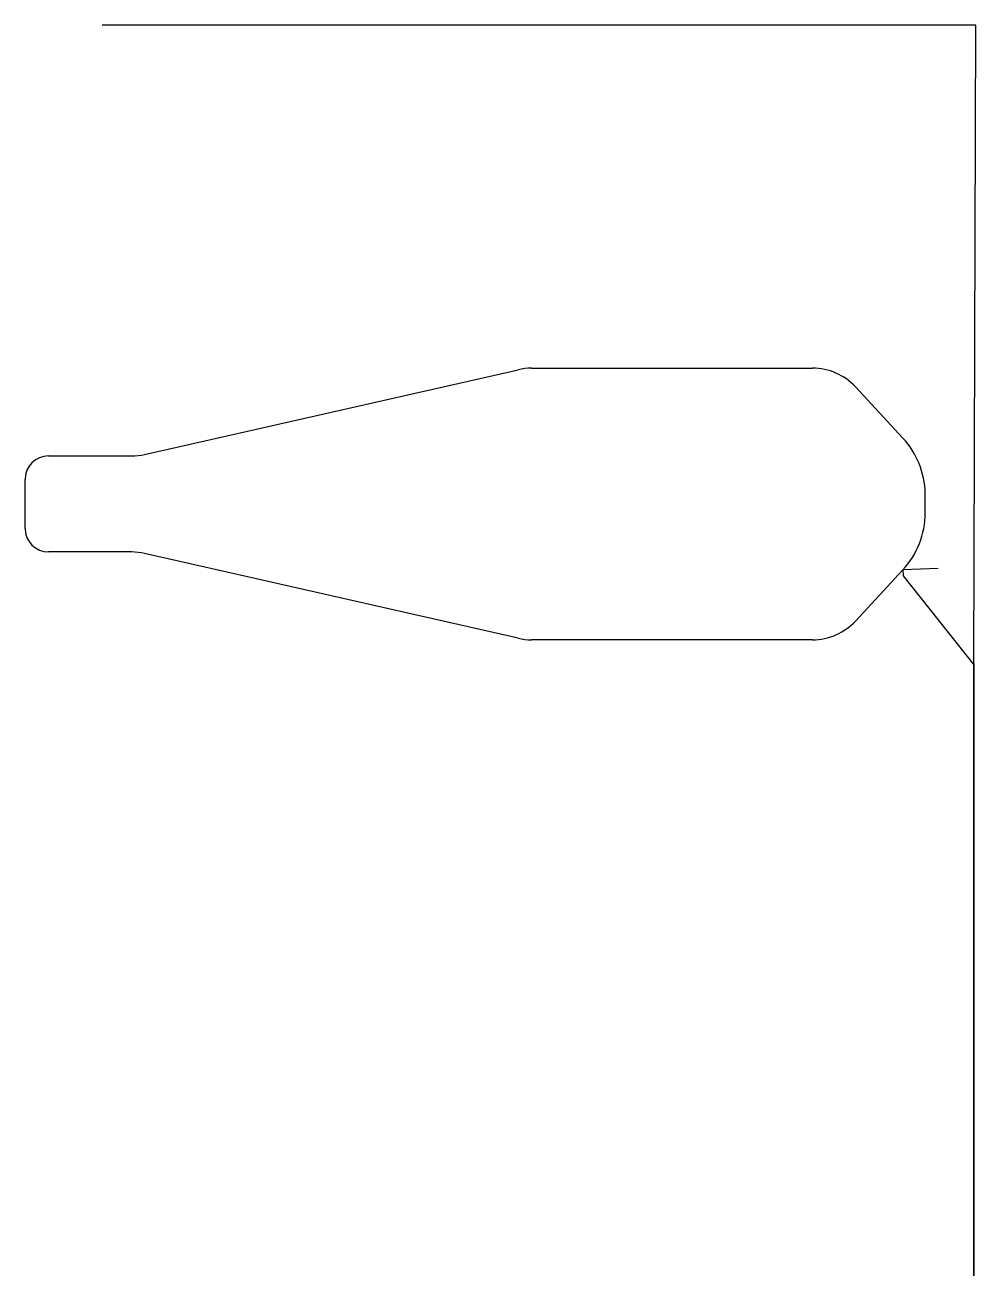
# Model space of a CAD drawing. Header units: metres. Extents: x 19 to 831, y 0 to 1069.
import ezdxf

# ---------------------------------------------------------------- set-up
doc = ezdxf.new("R2010")
doc.units = ezdxf.units.M

msp = doc.modelspace()

# ---------------------------------------------------------------- linework, layer by layer
at = {"layer": 'TOOL_0'}
for p, q in [((86.054, 1068.619), (85.054, 1068.619)), ((830.964, 1068.619), (86.054, 1068.619)), ((829.275, 523.124), (830.964, 1068.619)), ((121.141, 701.688), (440.2, 774.201)), ((451.503, 775.469), (691.427, 775.469)), ((728.113, 759.441), (768.538, 715.786)), ((39.142, 700.47), (110.282, 700.47)), ((19.142, 638.47), (19.142, 680.47)), ((110.282, 618.47), (39.142, 618.47)), ((440.199, 544.739), (121.141, 617.252)), ((768.537, 603.154), (728.112, 559.499)), ((798.571, 604.392), (768.537, 603.154)), ((768.538, 603.152), (768.778, 597.964)), ((768.778, 597.964), (829.272, 522.124)), ((691.425, 543.471), (451.502, 543.471)), ((829.272, 522.124), (829.275, 523.124)), ((829.272, 522.124), (829.275, 523.124)), ((829.275, -0.002), (829.272, 522.124)), ((829.275, 523.124), (829.275, -0.002))]:
    msp.add_line(p, q, dxfattribs=at)
for centre, radius, start, end in [((451.503, 724.469), 51, 90, 102.804565), ((691.427, 725.469), 50, 42.800329, 90), ((715.823, 667.008), 71.82, 1.358725, 42.778562), ((39.142, 680.47), 20, 90, 180), ((110.282, 749.47), 49, 270, 282.803644), ((67.587, 659.469), 720.095, 359.397906, 0.735378), ((715.893, 651.902), 71.75, 317.199885, 0), ((39.142, 638.47), 20, 180, 270), ((110.282, 569.47), 49, 77.196356, 90), ((691.426, 593.471), 50, 269.998854, 317.199671), ((451.502, 594.471), 51, 257.195435, 270)]:
    msp.add_arc(centre, radius, start, end, dxfattribs=at)

doc.saveas('drawing.dxf')
